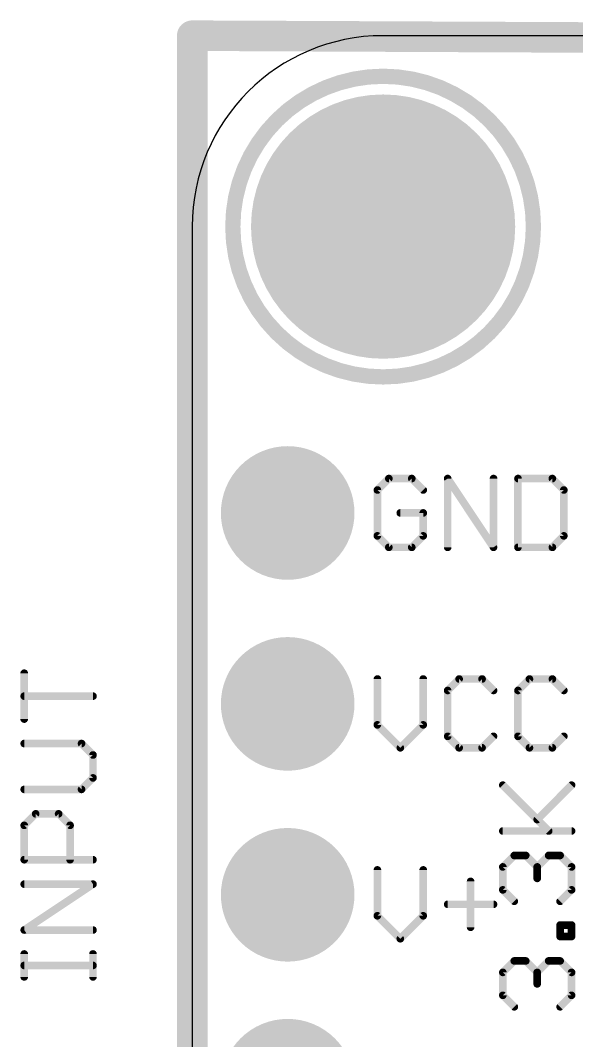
# Model space of a CAD drawing. Extents: x -2.3 to 29.6, y -2 to 24.4.
# Drawn here: x -2.29 to 5.11, y 9.49 to 23.06 of the extents above; entities that cross this region are included whole.
import ezdxf

# ---------------------------------------------------------------- set-up
doc = ezdxf.new("R2010")
doc.units = 0
for name, color, linetype in [('1', 12, 'CONTINUOUS'), ('17', 110, 'CONTINUOUS'), ('20', 53, 'CONTINUOUS'), ('21', 40, 'CONTINUOUS'), ('27', 253, 'CONTINUOUS')]:
    doc.layers.add(name, color=color, linetype=linetype)

# ---------------------------------------------------------------- blocks, each defined once
blk = doc.blocks.new('ROUNDP')
at = {"const_width": 0.5}
blk.add_lwpolyline([(0, -0.25, 1), (0, 0.25, 1), (0, -0.25)], format="xyb", dxfattribs=at)

msp = doc.modelspace()

# ---------------------------------------------------------------- linework, layer by layer
at = {"layer": '1', "const_width": 0.4064}
for points in [[(0, 0), (0, 22.86)], [(0, 22.86), (27.813, 22.733)]]:
    msp.add_lwpolyline(points, dxfattribs=at)
at = {"layer": '1', "const_width": 0.2032}
for points in [[(0.1016, 22.86, 1), (-0.1016, 22.86)], [(0.0005, 22.9616, 1), (-0.0005, 22.7584)]]:
    msp.add_lwpolyline(points, format="xyb", dxfattribs=at)
at = {"layer": '20'}
for p, q in [((25.4, 22.86), (2.54, 22.86)), ((0, 20.32), (0, 2.54))]:
    msp.add_line(p, q, dxfattribs=at)
msp.add_arc((2.54, 20.32), 2.54, 90, 180, dxfattribs=at)
at = {"layer": '21'}
for points, const_width in [([(2.54, 18.32, 1), (2.54, 22.32, 1), (2.54, 18.32)], 0.2032), ([(2.6163, 16.9934, 1), (2.6163, 16.9426)], 0.0508), ([(2.6343, 16.95, 1), (2.5984, 16.9859)], 0.0508), ([(2.9394, 16.9859, 1), (2.9034, 16.95)], 0.0508), ([(2.9214, 16.9426, 1), (2.9214, 16.9934)], 0.0508), ([(3.4247, 16.968, 1), (3.3739, 16.968)], 0.0508), ([(3.4205, 16.9821, 1), (3.3782, 16.9539)], 0.0508), ([(4.0348, 16.968, 1), (3.984, 16.968)], 0.0508), ([(4.3602, 16.968, 1), (4.3094, 16.968)], 0.0508), ([(4.3348, 16.9934, 1), (4.3348, 16.9426)], 0.0508), ([(4.8104, 16.9859, 1), (4.7745, 16.95)], 0.0508), ([(4.7924, 16.9426, 1), (4.7924, 16.9934)], 0.0508), ([(2.4892, 16.8155, 1), (2.4384, 16.8155)], 0.0508), ([(2.4458, 16.8334, 1), (2.4818, 16.7975)], 0.0508), ([(3.056, 16.7975, 1), (3.0919, 16.8334)], 0.0508), ([(4.9704, 16.8155, 1), (4.9196, 16.8155)], 0.0508), ([(4.927, 16.7975, 1), (4.9629, 16.8334)], 0.0508), ([(2.7689, 16.5358, 1), (2.7689, 16.485)], 0.0508), ([(3.0993, 16.5104, 1), (3.0485, 16.5104)], 0.0508), ([(3.0739, 16.485, 1), (3.0739, 16.5358)], 0.0508), ([(2.4818, 16.2233, 1), (2.4458, 16.1874)], 0.0508), ([(2.4384, 16.2053, 1), (2.4892, 16.2053)], 0.0508), ([(3.0485, 16.2053, 1), (3.0993, 16.2053)], 0.0508), ([(3.0919, 16.1874, 1), (3.056, 16.2233)], 0.0508), ([(4.9196, 16.2053, 1), (4.9704, 16.2053)], 0.0508), ([(4.9629, 16.1874, 1), (4.927, 16.2233)], 0.0508), ([(2.6163, 16.0782, 1), (2.6163, 16.0274)], 0.0508), ([(2.5984, 16.0348, 1), (2.6343, 16.0708)], 0.0508), ([(2.9034, 16.0708, 1), (2.9394, 16.0348)], 0.0508), ([(2.9214, 16.0274, 1), (2.9214, 16.0782)], 0.0508), ([(3.3739, 16.0528, 1), (3.4247, 16.0528)], 0.0508), ([(3.984, 16.0528, 1), (4.0348, 16.0528)], 0.0508), ([(3.9883, 16.0387, 1), (4.0306, 16.0669)], 0.0508), ([(4.3348, 16.0782, 1), (4.3348, 16.0274)], 0.0508), ([(4.3094, 16.0528, 1), (4.3602, 16.0528)], 0.0508), ([(4.7745, 16.0708, 1), (4.8104, 16.0348)], 0.0508), ([(4.7924, 16.0274, 1), (4.7924, 16.0782)], 0.0508), ([(2.4892, 14.301, 1), (2.4384, 14.301)], 0.0508), ([(3.0993, 14.301, 1), (3.0485, 14.301)], 0.0508), ([(3.5518, 14.3264, 1), (3.5518, 14.2756)], 0.0508), ([(3.5698, 14.283, 1), (3.5339, 14.3189)], 0.0508), ([(3.8749, 14.3189, 1), (3.8389, 14.283)], 0.0508), ([(3.8569, 14.2756, 1), (3.8569, 14.3264)], 0.0508), ([(4.4874, 14.3264, 1), (4.4874, 14.2756)], 0.0508), ([(4.5053, 14.283, 1), (4.4694, 14.3189)], 0.0508), ([(4.8104, 14.3189, 1), (4.7745, 14.283)], 0.0508), ([(4.7924, 14.2756, 1), (4.7924, 14.3264)], 0.0508), ([(3.4247, 14.1485, 1), (3.3739, 14.1485)], 0.0508), ([(3.3814, 14.1664, 1), (3.4173, 14.1305)], 0.0508), ([(3.9915, 14.1305, 1), (4.0274, 14.1664)], 0.0508), ([(4.3602, 14.1485, 1), (4.3094, 14.1485)], 0.0508), ([(4.3169, 14.1664, 1), (4.3528, 14.1305)], 0.0508), ([(4.927, 14.1305, 1), (4.9629, 14.1664)], 0.0508), ([(2.4818, 13.7088, 1), (2.4458, 13.6729)], 0.0508), ([(2.4384, 13.6909, 1), (2.4892, 13.6909)], 0.0508), ([(3.0485, 13.6909, 1), (3.0993, 13.6909)], 0.0508), ([(3.0919, 13.6729, 1), (3.056, 13.7088)], 0.0508), ([(3.4173, 13.5563, 1), (3.3814, 13.5204)], 0.0508), ([(4.0274, 13.5204, 1), (3.9915, 13.5563)], 0.0508), ([(4.3528, 13.5563, 1), (4.3169, 13.5204)], 0.0508), ([(4.9629, 13.5204, 1), (4.927, 13.5563)], 0.0508), ([(3.3739, 13.5383, 1), (3.4247, 13.5383)], 0.0508), ([(4.3094, 13.5383, 1), (4.3602, 13.5383)], 0.0508), ([(2.7509, 13.4038, 1), (2.7868, 13.3678)], 0.0508), ([(2.7509, 13.3678, 1), (2.7868, 13.4038)], 0.0508), ([(3.5518, 13.4112, 1), (3.5518, 13.3604)], 0.0508), ([(3.5339, 13.3678, 1), (3.5698, 13.4038)], 0.0508), ([(3.8389, 13.4038, 1), (3.8749, 13.3678)], 0.0508), ([(3.8569, 13.3604, 1), (3.8569, 13.4112)], 0.0508), ([(4.4874, 13.4112, 1), (4.4874, 13.3604)], 0.0508), ([(4.4694, 13.3678, 1), (4.5053, 13.4038)], 0.0508), ([(4.7745, 13.4038, 1), (4.8104, 13.3678)], 0.0508), ([(4.7924, 13.3604, 1), (4.7924, 13.4112)], 0.0508), ([(2.4892, 11.761, 1), (2.4384, 11.761)], 0.0508), ([(3.0993, 11.761, 1), (3.0485, 11.761)], 0.0508), ([(3.7298, 11.6085, 1), (3.679, 11.6085)], 0.0508), ([(3.3993, 11.3288, 1), (3.3993, 11.278)], 0.0508), ([(4.0094, 11.278, 1), (4.0094, 11.3288)], 0.0508), ([(2.4818, 11.1688, 1), (2.4458, 11.1329)], 0.0508), ([(2.4384, 11.1509, 1), (2.4892, 11.1509)], 0.0508), ([(3.0485, 11.1509, 1), (3.0993, 11.1509)], 0.0508), ([(3.0919, 11.1329, 1), (3.056, 11.1688)], 0.0508), ([(3.679, 10.9983, 1), (3.7298, 10.9983)], 0.0508), ([(2.7509, 10.8638, 1), (2.7868, 10.8278)], 0.0508), ([(2.7509, 10.8278, 1), (2.7868, 10.8638)], 0.0508)]:
    msp.add_lwpolyline(points, format="xyb", dxfattribs=dict(at, const_width=const_width))
at = {"layer": '21', "const_width": 0.1016}
for points in [[(2.6163, 16.968), (2.4638, 16.8155)], [(2.9214, 16.968), (2.6163, 16.968)], [(3.0739, 16.8155), (2.9214, 16.968)], [(3.3993, 16.0528), (3.3993, 16.968)], [(3.3993, 16.968), (4.0094, 16.0528)], [(4.0094, 16.0528), (4.0094, 16.968)], [(4.3348, 16.968), (4.3348, 16.0528)], [(4.7924, 16.968), (4.3348, 16.968)], [(4.945, 16.8155), (4.7924, 16.968)], [(2.4638, 16.8155), (2.4638, 16.2053)], [(4.945, 16.2053), (4.945, 16.8155)], [(3.0739, 16.5104), (2.7689, 16.5104)], [(3.0739, 16.2053), (3.0739, 16.5104)], [(2.4638, 16.2053), (2.6163, 16.0528)], [(2.9214, 16.0528), (3.0739, 16.2053)], [(4.7924, 16.0528), (4.945, 16.2053)], [(2.6163, 16.0528), (2.9214, 16.0528)], [(4.3348, 16.0528), (4.7924, 16.0528)], [(2.4638, 14.301), (2.4638, 13.6909)], [(3.0739, 13.6909), (3.0739, 14.301)], [(3.5518, 14.301), (3.3993, 14.1485)], [(3.8569, 14.301), (3.5518, 14.301)], [(4.0094, 14.1485), (3.8569, 14.301)], [(4.4874, 14.301), (4.3348, 14.1485)], [(4.7924, 14.301), (4.4874, 14.301)], [(4.945, 14.1485), (4.7924, 14.301)], [(3.3993, 14.1485), (3.3993, 13.5383)], [(4.3348, 14.1485), (4.3348, 13.5383)], [(2.4638, 13.6909), (2.7689, 13.3858)], [(2.7689, 13.3858), (3.0739, 13.6909)], [(3.3993, 13.5383), (3.5518, 13.3858)], [(3.8569, 13.3858), (4.0094, 13.5383)], [(4.3348, 13.5383), (4.4874, 13.3858)], [(4.7924, 13.3858), (4.945, 13.5383)], [(3.5518, 13.3858), (3.8569, 13.3858)], [(4.4874, 13.3858), (4.7924, 13.3858)], [(2.4638, 11.761), (2.4638, 11.1509)], [(3.0739, 11.1509), (3.0739, 11.761)], [(3.7044, 11.6085), (3.7044, 10.9983)], [(3.3993, 11.3034), (4.0094, 11.3034)], [(2.4638, 11.1509), (2.7689, 10.8458)], [(2.7689, 10.8458), (3.0739, 11.1509)]]:
    msp.add_lwpolyline(points, dxfattribs=at)
at = {"layer": '27', "const_width": 0.1016}
for points in [[(-2.236, 13.768), (-2.236, 14.3782)], [(-1.3208, 14.0731), (-2.236, 14.0731)], [(-1.4733, 13.4426), (-2.236, 13.4426)], [(-1.3208, 13.2901), (-1.4733, 13.4426)], [(-1.3208, 12.985), (-1.3208, 13.2901)], [(-1.4733, 12.8325), (-1.3208, 12.985)], [(4.7431, 12.2789), (4.133, 12.889)], [(4.5906, 12.4314), (5.0482, 12.889)], [(-2.236, 12.8325), (-1.4733, 12.8325)], [(-2.236, 12.3546), (-2.0835, 12.5071)], [(-2.0835, 12.5071), (-1.7784, 12.5071)], [(-1.7784, 12.5071), (-1.6259, 12.3546)], [(-2.236, 11.897), (-2.236, 12.3546)], [(-1.6259, 12.3546), (-1.6259, 11.897)], [(4.133, 12.2789), (5.0482, 12.2789)], [(-1.3208, 11.897), (-2.236, 11.897)], [(4.133, 11.801), (4.2856, 11.9535)], [(4.2856, 11.9535), (4.4381, 11.9535)], [(4.4381, 11.9535), (4.5906, 11.801)], [(4.5906, 11.801), (4.7431, 11.9535)], [(4.7431, 11.9535), (4.8957, 11.9535)], [(4.8957, 11.9535), (5.0482, 11.801)], [(4.133, 11.4959), (4.133, 11.801)], [(4.5906, 11.801), (4.5906, 11.6484)], [(5.0482, 11.801), (5.0482, 11.4959)], [(-2.236, 10.9615), (-1.3208, 11.5716)], [(-1.3208, 11.5716), (-2.236, 11.5716)], [(4.2856, 11.3434), (4.133, 11.4959)], [(5.0482, 11.4959), (4.8957, 11.3434)], [(-1.3208, 10.9615), (-2.236, 10.9615)], [(4.8957, 10.8756), (4.8957, 11.0281)], [(4.8957, 11.0281), (5.0482, 11.0281)], [(5.0482, 11.0281), (5.0482, 10.8756)], [(5.0482, 10.8756), (4.8957, 10.8756)], [(-2.236, 10.3378), (-2.236, 10.6429)], [(-1.3208, 10.3378), (-1.3208, 10.6429)], [(4.133, 10.3977), (4.2856, 10.5502)], [(4.2856, 10.5502), (4.4381, 10.5502)], [(4.4381, 10.5502), (4.5906, 10.3977)], [(4.5906, 10.3977), (4.7431, 10.5502)], [(4.7431, 10.5502), (4.8957, 10.5502)], [(4.8957, 10.5502), (5.0482, 10.3977)], [(-1.3208, 10.4903), (-2.236, 10.4903)], [(4.133, 10.0926), (4.133, 10.3977)], [(4.5906, 10.3977), (4.5906, 10.2451)], [(5.0482, 10.3977), (5.0482, 10.0926)], [(4.2856, 9.9401), (4.133, 10.0926)], [(5.0482, 10.0926), (4.8957, 9.9401)]]:
    msp.add_lwpolyline(points, dxfattribs=at)
at = {"layer": '27', "const_width": 0.0508}
for points in [[(-2.2106, 14.3782, 1), (-2.2614, 14.3782)], [(-2.236, 14.0985, 1), (-2.236, 14.0477)], [(-1.3208, 14.0477, 1), (-1.3208, 14.0985)], [(-2.2614, 13.768, 1), (-2.2106, 13.768)], [(-2.236, 13.468, 1), (-2.236, 13.4172)], [(-1.4554, 13.4606, 1), (-1.4913, 13.4247)], [(-1.4733, 13.4172, 1), (-1.4733, 13.468)], [(-1.2954, 13.2901, 1), (-1.3462, 13.2901)], [(-1.3388, 13.2721, 1), (-1.3028, 13.3081)], [(-1.3028, 12.9671, 1), (-1.3388, 13.003)], [(-1.3462, 12.985, 1), (-1.2954, 12.985)], [(4.151, 12.907, 1), (4.1151, 12.871)], [(5.0662, 12.871, 1), (5.0302, 12.907)], [(-2.236, 12.8579, 1), (-2.236, 12.8071)], [(-1.4913, 12.8505, 1), (-1.4554, 12.8146)], [(-1.4733, 12.8071, 1), (-1.4733, 12.8579)], [(-2.0835, 12.5325, 1), (-2.0835, 12.4817)], [(-2.0655, 12.4892, 1), (-2.1014, 12.5251)], [(-1.7604, 12.5251, 1), (-1.7964, 12.4892)], [(-1.7784, 12.4817, 1), (-1.7784, 12.5325)], [(-2.2106, 12.3546, 1), (-2.2614, 12.3546)], [(-2.2539, 12.3725, 1), (-2.218, 12.3366)], [(-1.6005, 12.3546, 1), (-1.6513, 12.3546)], [(-1.6438, 12.3366, 1), (-1.6079, 12.3725)], [(4.5726, 12.4494, 1), (4.6086, 12.4134)], [(4.133, 12.3043, 1), (4.133, 12.2535)], [(4.7252, 12.2609, 1), (4.7611, 12.2968)], [(5.0482, 12.2535, 1), (5.0482, 12.3043)], [(-2.236, 11.9224, 1), (-2.236, 11.8716)], [(-1.3208, 11.8716, 1), (-1.3208, 11.9224)], [(4.2856, 11.9789, 1), (4.2856, 11.9281)], [(4.3035, 11.9355, 1), (4.2676, 11.9714)], [(4.456, 11.9714, 1), (4.4201, 11.9355)], [(4.4381, 11.9281, 1), (4.4381, 11.9789)], [(4.7431, 11.9789, 1), (4.7431, 11.9281)], [(4.7611, 11.9355, 1), (4.7252, 11.9714)], [(4.9136, 11.9714, 1), (4.8777, 11.9355)], [(4.8957, 11.9281, 1), (4.8957, 11.9789)], [(-2.2614, 11.897, 1), (-2.2106, 11.897)], [(-1.6513, 11.897, 1), (-1.6005, 11.897)], [(4.1584, 11.801, 1), (4.1076, 11.801)], [(4.1151, 11.8189, 1), (4.151, 11.783)], [(4.616, 11.801, 1), (4.5652, 11.801)], [(4.5726, 11.8189, 1), (4.6086, 11.783)], [(4.5726, 11.783, 1), (4.6086, 11.8189)], [(5.0736, 11.801, 1), (5.0228, 11.801)], [(5.0302, 11.783, 1), (5.0662, 11.8189)], [(4.5652, 11.6484, 1), (4.616, 11.6484)], [(-2.236, 11.597, 1), (-2.236, 11.5462)], [(-1.3067, 11.5505, 1), (-1.3349, 11.5927)], [(-1.3208, 11.5462, 1), (-1.3208, 11.597)], [(4.151, 11.5139, 1), (4.1151, 11.4779)], [(5.0662, 11.4779, 1), (5.0302, 11.5139)], [(4.1076, 11.4959, 1), (4.1584, 11.4959)], [(5.0228, 11.4959, 1), (5.0736, 11.4959)], [(4.2676, 11.3254, 1), (4.3035, 11.3613)], [(4.8777, 11.3613, 1), (4.9136, 11.3254)], [(-2.236, 10.9869, 1), (-2.236, 10.9361)], [(-2.2501, 10.9826, 1), (-2.2219, 10.9403)], [(-1.3208, 10.9361, 1), (-1.3208, 10.9869)], [(4.9211, 11.0281, 1), (4.8703, 11.0281)], [(4.8957, 11.0535, 1), (4.8957, 11.0027)], [(5.0736, 11.0281, 1), (5.0228, 11.0281)], [(5.0482, 11.0027, 1), (5.0482, 11.0535)], [(4.8957, 10.901, 1), (4.8957, 10.8502)], [(4.8703, 10.8756, 1), (4.9211, 10.8756)], [(5.0228, 10.8756, 1), (5.0736, 10.8756)], [(5.0482, 10.8502, 1), (5.0482, 10.901)], [(-2.2106, 10.6429, 1), (-2.2614, 10.6429)], [(-1.2954, 10.6429, 1), (-1.3462, 10.6429)], [(4.2856, 10.5756, 1), (4.2856, 10.5248)], [(4.3035, 10.5322, 1), (4.2676, 10.5682)], [(4.456, 10.5682, 1), (4.4201, 10.5322)], [(4.4381, 10.5248, 1), (4.4381, 10.5756)], [(4.7431, 10.5756, 1), (4.7431, 10.5248)], [(4.7611, 10.5322, 1), (4.7252, 10.5682)], [(4.9136, 10.5682, 1), (4.8777, 10.5322)], [(4.8957, 10.5248, 1), (4.8957, 10.5756)], [(-2.236, 10.5157, 1), (-2.236, 10.4649)], [(-1.3208, 10.4649, 1), (-1.3208, 10.5157)], [(-2.2614, 10.3378, 1), (-2.2106, 10.3378)], [(-1.3462, 10.3378, 1), (-1.2954, 10.3378)], [(4.1584, 10.3977, 1), (4.1076, 10.3977)], [(4.1151, 10.4156, 1), (4.151, 10.3797)], [(4.616, 10.3977, 1), (4.5652, 10.3977)], [(4.5726, 10.4156, 1), (4.6086, 10.3797)], [(4.5726, 10.3797, 1), (4.6086, 10.4156)], [(5.0736, 10.3977, 1), (5.0228, 10.3977)], [(5.0302, 10.3797, 1), (5.0662, 10.4156)], [(4.5652, 10.2451, 1), (4.616, 10.2451)], [(4.1076, 10.0926, 1), (4.1584, 10.0926)], [(4.151, 10.1106, 1), (4.1151, 10.0747)], [(5.0228, 10.0926, 1), (5.0736, 10.0926)], [(5.0662, 10.0747, 1), (5.0302, 10.1106)], [(4.2676, 9.9221, 1), (4.3035, 9.958)], [(4.8777, 9.958, 1), (4.9136, 9.9221)]]:
    msp.add_lwpolyline(points, format="xyb", dxfattribs=at)

# ---------------------------------------------------------------- block references
at = {"layer": '17', "xscale": 3.516, "yscale": 3.516}
msp.add_blockref('ROUNDP', (2.54, 20.32), dxfattribs=at)
at = {"layer": '17', "xscale": 1.778, "yscale": 1.778, "rotation": 180}
for p in [(1.27, 16.51), (1.27, 13.97), (1.27, 11.43), (1.27, 8.89)]:
    msp.add_blockref('ROUNDP', p, dxfattribs=at)

doc.saveas('drawing.dxf')
